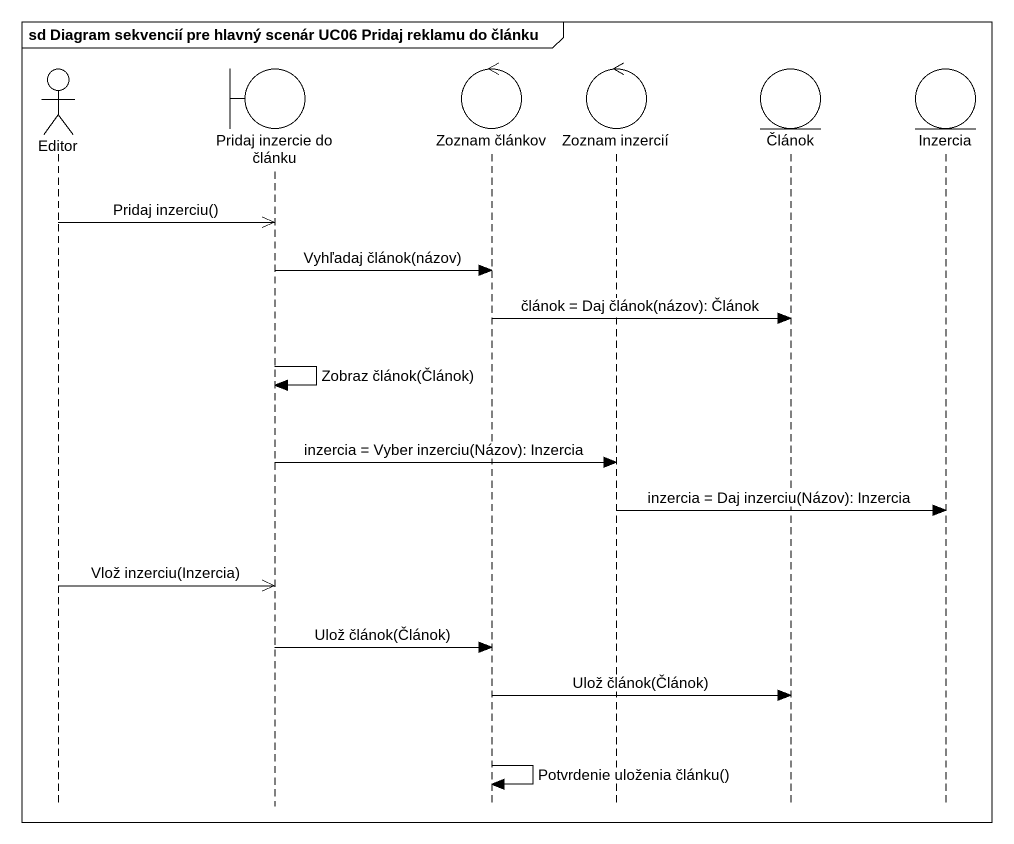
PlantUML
@startuml
mainframe sd Diagram sekvencií pre hlavný scenár UC06 Pridaj reklamu do článku
hide footbox
actor Editor
boundary "Pridaj inzercie do článku" as Pridaj_inzercie_do_článku
control "Zoznam článkov" as Zoznam_článkov
control "Zoznam inzercií" as Zoznam_inzercií
entity Článok
entity Inzercia

Editor ->> Pridaj_inzercie_do_článku : Pridaj inzerciu()
Pridaj_inzercie_do_článku -> Zoznam_článkov : Vyhľadaj článok(názov)
Zoznam_článkov -> Článok : článok = Daj článok(názov): Článok
Pridaj_inzercie_do_článku -> Pridaj_inzercie_do_článku : Zobraz článok(Článok)
Pridaj_inzercie_do_článku -> Zoznam_inzercií : inzercia = Vyber inzerciu(Názov): Inzercia
Zoznam_inzercií -> Inzercia : inzercia = Daj inzerciu(Názov): Inzercia
Editor ->> Pridaj_inzercie_do_článku : Vlož inzerciu(Inzercia)
Pridaj_inzercie_do_článku -> Zoznam_článkov : Ulož článok(Článok)
Zoznam_článkov -> Článok : Ulož článok(Článok)
Zoznam_článkov -> Zoznam_článkov : Potvrdenie uloženia článku()
@enduml
